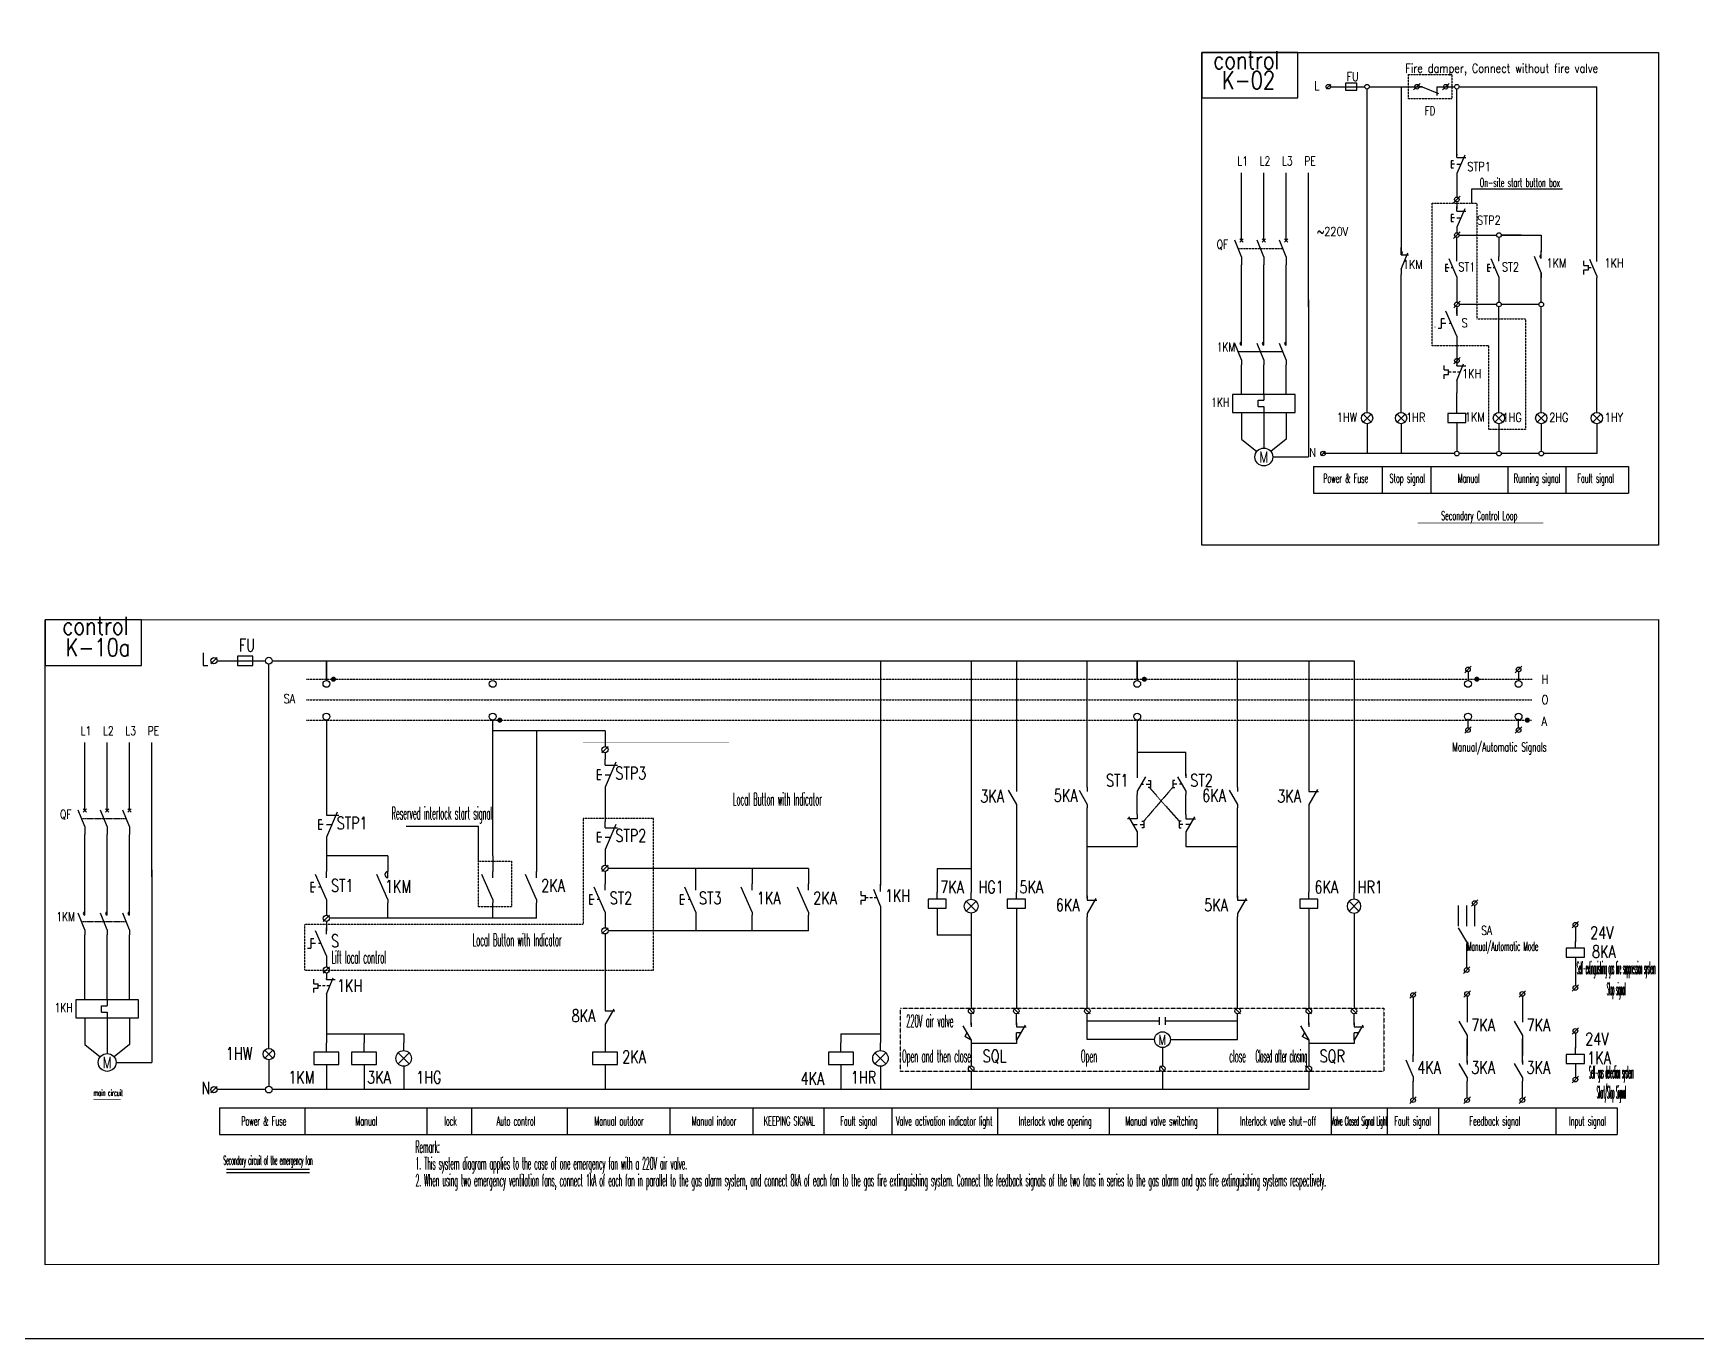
# Model space of a CAD drawing. Header units: inches. Extents: x 155818 to 1515405, y 4999 to 215277.
# Drawn here: x 309228 to 365119, y 134327 to 178226 of the extents above; entities that cross this region are included whole.
import ezdxf
from ezdxf.enums import TextEntityAlignment as Align

# ---------------------------------------------------------------- set-up
doc = ezdxf.new("R2010")
doc.units = ezdxf.units.IN
doc.header["$MEASUREMENT"] = 0
for name, pattern in [('DASHED', [0.75, 0.5, -0.25]), ('E-SF-10-SYS-01$0$配电箱系统图$0$X-1ESL0101$0$DASH', [0.35, 0.25, -0.1]), ('HIDDEN', [0.375, 0.25, -0.125])]:
    doc.linetypes.add(name, pattern=pattern)
for name, color, linetype in [('E-S-EQPT', 200, 'Continuous'), ('E-S-NOTE', 7, 'Continuous'), ('E-S-WIRE', 120, 'Continuous'), ('L_EQUIP', 6, 'Continuous'), ('L_NOTE', 7, 'Continuous'), ('L_WIRE', 4, 'Continuous'), ('xzb-English', 7, 'Continuous')]:
    doc.layers.add(name, color=color, linetype=linetype)
doc.styles.add('E-SF-10-SYS-01$0$配电箱系统图$0$X-1ESL0101$0$E-Legend', font='romans2.shx', dxfattribs={"width": 0.8, "bigfont": 'hzdf2.shx'})
doc.styles.add('HZTXT', font='ROMANS.shx', dxfattribs={"width": 0.7, "bigfont": 'HZTXT.shx'})

# ---------------------------------------------------------------- blocks, each defined once
blk = doc.blocks.new('E-SF-10-SYS-01$0$HL')
at = {"layer": 'L_EQUIP'}
for p, q in [((0, -6350), (0, 0)), ((-4490, -8210), (4490, -17190)), ((-4490, -17190), (4490, -8210)), ((0, -19050), (0, -25400))]:
    blk.add_line(p, q, dxfattribs=at)
blk.add_circle((0, -12700), 6350, dxfattribs=at)
blk = doc.blocks.new('E-SF-10-SYS-01$0$KM')
at = {"layer": 'L_EQUIP'}
for p, q in [((0, -7620), (0, 0)), ((0, -17780), (0, -25400))]:
    blk.add_line(p, q, dxfattribs=at)
blk.add_lwpolyline([(-10160, -7620), (-10160, -17780), (10160, -17780), (10160, -7620)], close=True, dxfattribs=at)
blk = doc.blocks.new('E-SF-10-SYS-01$0$配电箱系统图$0$X-1ESL0101$0$E-CB')
for p, q in [((0, 5.41), (0, 8.11)), ((0, 1.78), (-1.52, 5.46)), ((0.37, 5.04), (-0.37, 5.77)), ((0, 5.41), (-0.37, 5.04)), ((0, 5.41), (0.37, 5.77)), ((0, 1.78), (0, 0))]:
    blk.add_line(p, q)
blk = doc.blocks.new('E-SF-10-SYS-01$0$配电箱系统图$0$X-1ESL0101$0$E-CONTACTOR')
at = {"layer": 'L_EQUIP'}
for p, q in [((0, 1.78), (-1.52, 5.46)), ((0, 5.06), (0, 6.69)), ((0, 1.78), (0, 0.65))]:
    blk.add_line(p, q, dxfattribs=at)
blk.add_arc((0, 5.41), 0.35, 90, 270, dxfattribs=at)
blk = doc.blocks.new('E-SF-10-SYS-01$0$配电箱系统图$0$X-1ESL0101$0$E-MOTOR')
blk.add_circle((0, 0), 2)
at = {"color": 7, "style": 'E-SF-10-SYS-01$0$配电箱系统图$0$X-1ESL0101$0$E-Legend', "width": 0.8}
blk.add_attdef('MOTORTYPE', text='', height=2.5, dxfattribs=at).set_placement((0, 0), align=Align.MIDDLE)
blk = doc.blocks.new('E-SF-10-SYS-01$0$配电箱系统图$0$X-1ESL0101$0$E-TRBC')
at = {"layer": 'L_EQUIP'}
for p, q in [((50, 0), (0, 0)), ((50, 0), (418, -152)), ((84, 284), (184, 284)), ((184, 284), (184, 184)), ((184, 184), (234, 184)), ((234, 124), (234, 184)), ((234, 184), (284, 184)), ((234, 24), (234, 89)), ((284, 284), (284, 184)), ((284, 284), (384, 284)), ((377, 0), (377, -200)), ((377, 0), (400, 0)), ((234, -76), (234, -11))]:
    blk.add_line(p, q, dxfattribs=at)
blk = doc.blocks.new('E-SF-10-SYS-01$0$KA-O')
at = {"layer": 'L_EQUIP'}
for p, q in [((0, -5080), (0, 0)), ((0, -22860), (-8890, -2540)), ((0, -22860), (0, -25400))]:
    blk.add_line(p, q, dxfattribs=at)
blk = doc.blocks.new('E-SF-10-SYS-01$0$ST')
at = {"layer": 'L_EQUIP'}
for p, q in [((0, -5080), (0, 0)), ((-12700, -8890), (-12700, -16510)), ((-10160, -8890), (-12700, -8890)), ((-8890, -12700), (-12700, -12700)), ((-12700, -16510), (-10160, -16510)), ((0, -22860), (-8890, -2540)), ((-4445, -12700), (-6350, -12700)), ((0, -22860), (0, -25400))]:
    blk.add_line(p, q, dxfattribs=at)
blk = doc.blocks.new('E-SF-10-SYS-01$0$STP')
for p, q in [((0, -5080), (0, 0)), ((-6350, -8890), (-6350, -16510)), ((-3810, -8890), (-6350, -8890)), ((-2540, -12700), (-6350, -12700)), ((-6350, -16510), (-3810, -16510)), ((8890, -2540), (0, -22860)), ((0, -5080), (10160, -5080)), ((0, -12700), (4445, -12700)), ((0, -22860), (0, -25400))]:
    blk.add_line(p, q)
blk = doc.blocks.new('E-SF-10-SYS-01$0$配电箱系统图$0$X-1ESL0101$0$E-BC')
at = {"layer": 'L_EQUIP'}
for p, q in [((0.5, 0), (0, 0)), ((0.5, 0), (4.18, 1.52)), ((3.77, 0), (3.77, 2)), ((3.77, 0), (4.31, 0))]:
    blk.add_line(p, q, dxfattribs=at)
blk = doc.blocks.new('E-SF-10-SYS-01$0$JXDZ')
at = {"color": 7}
blk.add_line((-2540, -2540), (2540, 2540), dxfattribs=at)
blk.add_circle((0, 0), 2540, dxfattribs=at)
blk = doc.blocks.new('E-SF-10-SYS-01$0$FU')
at = {"layer": 'L_EQUIP'}
blk.add_line((0, 0), (0, -25400), dxfattribs=at)
blk.add_lwpolyline([(-3810, -6350), (-3810, -19050), (3810, -19050), (3810, -6350)], close=True, dxfattribs=at)
blk = doc.blocks.new('接触器常闭点')
at = {"layer": 'L_EQUIP'}
for p, q in [((214992, -20390), (214992, -20144)), ((214992, -20881), (215220, -20329)), ((214992, -20390), (215246, -20390)), ((214992, -20881), (214992, -21051))]:
    blk.add_line(p, q, dxfattribs=at)
blk.add_arc((214992, -20337), 52.5, 270, 90, dxfattribs=at)
blk = doc.blocks.new('KA-C')
for p, q in [((0, 750), (0, 600)), ((314, 663), (0, 120)), ((0, 600), (350, 600)), ((0, 120), (0, 0))]:
    blk.add_line(p, q)
blk = doc.blocks.new('HL')
for p, q in [((0, -250), (0, 0)), ((0, -750), (0, -1000))]:
    blk.add_line(p, q)
at = {"color": 7}
for p, q in [((-177, -323), (177, -677)), ((-177, -677), (177, -323))]:
    blk.add_line(p, q, dxfattribs=at)
blk.add_circle((0, -500), 250, dxfattribs=at)
blk = doc.blocks.new('JXDZ')
at = {"color": 7}
blk.add_line((-100, -100), (100, 100), dxfattribs=at)
blk.add_circle((0, 0), 100, dxfattribs=at)
blk = doc.blocks.new('KA-O')
for p, q in [((-300, 640), (0, 120)), ((0, 750), (0, 600)), ((0, 120), (0, 0))]:
    blk.add_line(p, q)
blk = doc.blocks.new('ST')
for p, q in [((-300, 640), (0, 120)), ((0, 750), (0, 600)), ((0, 120), (0, 0))]:
    blk.add_line(p, q)
at = {"color": 7}
for p, q in [((-475, 505), (-475, 255)), ((-400, 505), (-475, 505)), ((-325, 380), (-475, 380)), ((-475, 255), (-400, 255)), ((-150, 380), (-225, 380))]:
    blk.add_line(p, q, dxfattribs=at)
blk = doc.blocks.new('STP')
for p, q in [((0, 750), (0, 600)), ((314, 663), (0, 120)), ((0, 600), (350, 600)), ((0, 120), (0, 0))]:
    blk.add_line(p, q)
at = {"color": 7}
for p, q in [((-243, 517), (-243, 267)), ((-168, 517), (-243, 517)), ((-108, 392), (-243, 392)), ((-243, 267), (-168, 267)), ((157, 392), (5, 392))]:
    blk.add_line(p, q, dxfattribs=at)

msp = doc.modelspace()

# ---------------------------------------------------------------- linework, layer by layer
at = {"layer": 'Defpoints'}
msp.add_lwpolyline([(261093, 215277), (366368, 215277), (366368, 134327), (261093, 134327)], close=True, dxfattribs=at)
at = {"layer": 'E-S-EQPT'}
for p, q in [((340614, 144618), (340541, 144492)), ((340759, 144366), (340541, 144492)), ((342424, 144618), (342278, 144618)), ((342278, 144366), (342278, 144618)), ((351965, 144618), (351892, 144492)), ((352111, 144366), (351892, 144492)), ((353775, 144618), (353630, 144618)), ((353630, 144366), (353630, 144618))]:
    msp.add_line(p, q, dxfattribs=at)
at = {"layer": 'E-S-NOTE', "linetype": 'DASHED'}
for p, q in [((346568, 151737), (347535, 152865)), ((346749, 152865), (347751, 151737))]:
    msp.add_line(p, q, dxfattribs=at)
msp.add_lwpolyline([(354629, 145439), (354629, 143315), (338386, 143315), (338386, 145439)], close=True, dxfattribs=at)
at = {"layer": 'E-S-WIRE'}
for p, q in [((346342, 151953), (346342, 152628)), ((347976, 151953), (347976, 152628))]:
    msp.add_line(p, q, dxfattribs=at)
at = {"layer": 'L_EQUIP'}
for p, q in [((361360, 170418), (361360, 170568)), ((361360, 170418), (361510, 170418)), ((361360, 170268), (361510, 170268)), ((361360, 170118), (361360, 170268)), ((361510, 170343), (361510, 170418)), ((361600, 170343), (361510, 170343)), ((361510, 170268), (361510, 170343)), ((361672, 170343), (361653, 170343)), ((357087, 168042), (356719, 168882)), ((357087, 168777), (357087, 168987)), ((356457, 168305), (356562, 168305)), ((356562, 168620), (356562, 168305)), ((356667, 168620), (356562, 168620)), ((356719, 168462), (356562, 168462)), ((356903, 168462), (356824, 168462)), ((316089, 157285), (316089, 156970)), ((316614, 157285), (316089, 157285)), ((316614, 156970), (316614, 157285)), ((316089, 156970), (316614, 156970)), ((328450, 153610), (328450, 153820)), ((328818, 153715), (328450, 152875)), ((328293, 153453), (328188, 153453)), ((328188, 153453), (328188, 153138)), ((328345, 153295), (328188, 153295)), ((328450, 153610), (328870, 153610)), ((328450, 153295), (328634, 153295)), ((328188, 153138), (328293, 153138)), ((328450, 152875), (328450, 152770)), ((319450, 152035), (319083, 151195)), ((318925, 151773), (318820, 151773)), ((318820, 151773), (318820, 151458)), ((318978, 151615), (318820, 151615)), ((319083, 151930), (319503, 151930)), ((319083, 151615), (319266, 151615)), ((328818, 151615), (328450, 150775)), ((328450, 151510), (328870, 151510)), ((318820, 151458), (318925, 151458)), ((328293, 151353), (328188, 151353)), ((328188, 151353), (328188, 151038)), ((328345, 151195), (328188, 151195)), ((328188, 151038), (328293, 151038)), ((328450, 151195), (328634, 151195)), ((319083, 149095), (318715, 149935)), ((319083, 149830), (319083, 150040)), ((321150, 149095), (320782, 149935)), ((321150, 149830), (321150, 150040)), ((324674, 149095), (324306, 149935)), ((326146, 149095), (325779, 149935)), ((318558, 149673), (318558, 149358)), ((318663, 149673), (318558, 149673)), ((318715, 149515), (318558, 149515)), ((318558, 149358), (318663, 149358)), ((318899, 149515), (318820, 149515)), ((327925, 149253), (327925, 148938)), ((328030, 149253), (327925, 149253)), ((328450, 148675), (328083, 149515)), ((328450, 149410), (328450, 149620)), ((330980, 149253), (330980, 148938)), ((331085, 149253), (330980, 149253)), ((331505, 148675), (331138, 149515)), ((331505, 149410), (331505, 149620)), ((333398, 148675), (333031, 149515)), ((335291, 148675), (334923, 149515)), ((337056, 149228), (337056, 149378)), ((337056, 149228), (337206, 149228)), ((337206, 149153), (337206, 149228)), ((337710, 148877), (337482, 149429)), ((337710, 149368), (337710, 149614)), ((321150, 149095), (321150, 148990)), ((328083, 149095), (327925, 149095)), ((327925, 148938), (328030, 148938)), ((328267, 149095), (328188, 149095)), ((331138, 149095), (330980, 149095)), ((330980, 148938), (331085, 148938)), ((331322, 149095), (331243, 149095)), ((331505, 148675), (331505, 148570)), ((337056, 149078), (337206, 149078)), ((337056, 148928), (337056, 149078)), ((337296, 149153), (337206, 149153)), ((337206, 149078), (337206, 149153)), ((337446, 149153), (337349, 149153)), ((337596, 149153), (337499, 149153)), ((337710, 148877), (337710, 148708)), ((319083, 147934), (319083, 148144)), ((357418, 147677), (357146, 148140)), ((318558, 147776), (318558, 147461)), ((318663, 147776), (318558, 147776)), ((318715, 147619), (318558, 147619)), ((319083, 147199), (318715, 148039)), ((318899, 147619), (318820, 147619)), ((357418, 147677), (357418, 147602)), ((318453, 147461), (318558, 147461)), ((347090, 144886), (347090, 145144)), ((347290, 144886), (347290, 145144)), ((319503, 143964), (318663, 143964)), ((318663, 143964), (318663, 143544)), ((319503, 143544), (319503, 143964)), ((320772, 143964), (319932, 143964)), ((319932, 143964), (319932, 143544)), ((320772, 143544), (320772, 143964)), ((321495, 143568), (321866, 143940)), ((321495, 143940), (321866, 143568)), ((328870, 143964), (328030, 143964)), ((328030, 143964), (328030, 143544)), ((328870, 143544), (328870, 143964)), ((336802, 143964), (335962, 143964)), ((335962, 143964), (335962, 143544)), ((336802, 143544), (336802, 143964)), ((337525, 143568), (337896, 143940)), ((337525, 143940), (337896, 143568)), ((355614, 143145), (355386, 143697)), ((355614, 143636), (355614, 143882)), ((318663, 143544), (319503, 143544)), ((319083, 143544), (319083, 143229)), ((319932, 143544), (320772, 143544)), ((320352, 143544), (320352, 143229)), ((328030, 143544), (328870, 143544)), ((328450, 143544), (328450, 143229)), ((335962, 143544), (336802, 143544)), ((336382, 143544), (336382, 143229)), ((355614, 143145), (355614, 142975))]:
    msp.add_line(p, q, dxfattribs=at)
for points in [[(351648, 166078), (349548, 166078), (349548, 165478), (351648, 165478)], [(312763, 145719), (310663, 145719), (310663, 145119), (312763, 145119)]]:
    msp.add_lwpolyline(points, close=True, dxfattribs=at)
for centre, radius in [((315302, 157127), 105), ((328450, 154135), 105), ((328450, 150145), 105), ((319083, 148465), 105), ((328450, 148045), 105), ((319083, 146726), 105), ((347190, 144386), 265), ((321681, 143754), 262), ((337710, 143754), 262), ((315302, 142704), 105)]:
    msp.add_circle(centre, radius, dxfattribs=at)
at = {"layer": 'L_EQUIP', "color": 7}
for centre in [(317148, 157127), (319083, 156347), (324674, 156347), (346342, 156347), (357462, 156347), (359163, 156347), (319083, 155247), (324674, 155247), (346342, 155247), (357462, 155247), (359163, 155247), (317148, 142707)]:
    msp.add_circle(centre, 114, dxfattribs=at)
at = {"layer": 'L_EQUIP'}
msp.add_arc((321150, 149935), 105, 90, 270, dxfattribs=at)
at = {"layer": 'L_NOTE', "linetype": 'HIDDEN'}
for p, q in [((349734, 170987), (351234, 170987)), ((356359, 168336), (356352, 168343)), ((318404, 156504), (359619, 156504)), ((318404, 155815), (359610, 155815)), ((318404, 155127), (359593, 155127)), ((327715, 151825), (327715, 148256)), ((330076, 151825), (327715, 151825)), ((330076, 146725), (330076, 151825)), ((318348, 148256), (318348, 146725)), ((327715, 148256), (318348, 148256)), ((318355, 147492), (318348, 147499)), ((318348, 146725), (330076, 146725))]:
    msp.add_line(p, q, dxfattribs=at)
at = {"layer": 'L_NOTE'}
for p in [(321764, 151561), (324198, 150388)]:
    msp.add_line(p, (324198, 151561), dxfattribs=at)
for points in [[(348509, 176049), (351744, 176049), (351744, 177581), (348509, 177581)], [(348509, 177581), (363869, 177581), (363869, 161013), (348509, 161013)], [(309628, 156969), (312862, 156969), (312862, 158501), (309628, 158501)], [(309629, 158501), (363864, 158513), (363868, 136827), (309632, 136815)]]:
    msp.add_lwpolyline(points, close=True, dxfattribs=at)
at = {"layer": 'L_NOTE', "linetype": 'HIDDEN'}
for points in [[(355460, 176842), (356916, 176842), (356916, 176023), (355460, 176023)], [(324198, 150388), (325311, 150388), (325311, 148846), (324198, 148846)]]:
    msp.add_lwpolyline(points, close=True, dxfattribs=at)
at = {"layer": 'L_NOTE'}
msp.add_lwpolyline([(357591, 172508), (357591, 172993), (360641, 172993)], dxfattribs=at)
at = {"layer": 'L_NOTE', "linetype": 'HIDDEN'}
msp.add_lwpolyline([(356256, 172508), (357754, 172508), (357754, 168619), (359399, 168619), (359399, 164905), (358159, 164905), (358159, 167714), (356256, 167714), (356256, 172508)], dxfattribs=at)
at = {"layer": 'L_NOTE', "ltscale": 0.3, "const_width": 22.5}
for points in [[(355771, 161762), (359990, 161762)], [(311248, 142364), (312170, 142364)]]:
    msp.add_lwpolyline(points, dxfattribs=at)
at = {"layer": 'L_NOTE', "const_width": 84.9}
for points in [[(319278, 156504, 1), (319364, 156504, 1)], [(346538, 156504, 1), (346624, 156504, 1)], [(357716, 156504, 1), (357802, 156504, 1)], [(324869, 155127, 1), (324956, 155127, 1)], [(359414, 155127, 1), (359501, 155127, 1)]]:
    msp.add_lwpolyline(points, format="xyb", close=True, dxfattribs=at)
at = {"layer": 'L_NOTE', "linetype": 'HIDDEN'}
msp.add_lwpolyline([(330360, 146725, 0, 0, 0), (330360, 152195, 0, 0, 0), (327715, 152195, 0, 0, 0), (327715, 154361, 10, 10, 0), (332621, 154361, 0, 0, 0), (332621, 146725, 0, 0, 0), (330360, 146725, 10, 10, 0)], format="xyseb", close=True, dxfattribs=at)
at = {"layer": 'L_NOTE'}
for centre in [(354068, 176429), (355745, 176429), (356717, 176429), (357087, 176429), (357087, 172637), (357087, 171440), (358502, 171440), (357091, 169107), (358502, 169107), (359925, 169107), (357091, 167216), (357087, 164093), (358502, 164093), (359925, 164093), (357462, 156834), (359163, 156834), (357462, 154796), (359163, 154796), (357687, 148979), (361072, 148250), (357418, 146724), (355614, 145887), (357432, 145922), (359290, 145922), (361072, 146123), (361072, 144677), (361072, 143043), (355614, 142349), (357432, 142349), (359290, 142349)]:
    msp.add_circle(centre, 77.8, dxfattribs=at)
at = {"layer": 'L_WIRE'}
for p, q in [((352845, 176429), (353150, 176429)), ((353912, 176429), (353990, 176429)), ((354068, 165667), (354068, 176352)), ((354146, 176429), (355211, 176429)), ((355211, 176429), (355923, 176429)), ((355211, 176429), (355211, 170881)), ((355635, 176319), (355855, 176539)), ((355823, 176429), (355923, 176429)), ((356414, 176429), (357009, 176429)), ((356414, 176429), (356639, 176429)), ((356607, 176319), (356827, 176539)), ((357087, 174162), (357087, 176352)), ((357165, 176429), (361792, 176429)), ((361792, 170685), (361792, 176429)), ((357087, 174162), (357087, 174124)), ((357087, 173438), (357087, 172715)), ((356977, 172527), (357197, 172747)), ((357087, 172559), (357087, 172320)), ((357087, 171634), (357087, 171518)), ((356977, 171330), (357197, 171550)), ((357091, 170716), (357091, 171362)), ((357165, 171440), (358424, 171440)), ((357169, 171442), (358424, 171442)), ((358502, 171362), (358502, 170716)), ((358580, 171442), (359925, 171442)), ((359253, 171440), (358580, 171440)), ((359925, 171442), (359925, 170881)), ((355211, 165476), (355211, 170119)), ((357091, 169954), (357091, 169185)), ((358502, 169954), (358502, 169185)), ((359925, 169185), (359925, 170171)), ((361792, 165667), (361792, 170001)), ((357091, 169790), (357091, 169185)), ((356981, 168997), (357201, 169217)), ((357087, 169031), (357087, 168726)), ((358424, 169107), (357169, 169107)), ((358502, 165667), (358502, 169029)), ((359847, 169107), (358580, 169107)), ((359925, 165667), (359925, 169029)), ((357087, 168042), (357087, 167044)), ((349734, 167521), (351234, 167521)), ((356981, 167106), (357201, 167326)), ((357087, 167285), (357087, 167044)), ((350598, 166078), (350598, 165883)), ((357087, 166553), (357087, 166137)), ((357087, 165667), (357087, 166137)), ((350403, 165883), (350598, 165883)), ((350403, 165673), (350403, 165883)), ((350403, 165673), (350598, 165673)), ((350598, 165673), (350598, 165478)), ((354068, 164905), (354068, 164093)), ((355211, 164905), (355211, 164093)), ((357087, 164905), (357087, 164170)), ((358502, 164905), (358502, 164170)), ((359925, 164905), (359925, 164170)), ((361792, 164905), (361792, 164093)), ((357009, 164093), (352589, 164093)), ((358424, 164093), (357165, 164093)), ((359847, 164093), (358580, 164093)), ((361792, 164093), (360003, 164093)), ((352271, 163663), (352271, 162763)), ((352271, 163663), (356207, 163663)), ((354575, 163663), (354575, 162763)), ((356207, 163663), (356207, 162763)), ((356207, 163663), (362857, 163663)), ((358802, 163663), (358802, 162763)), ((360753, 163663), (360753, 162763)), ((360753, 163663), (360753, 162763)), ((362857, 163663), (362857, 162763)), ((352271, 162763), (356207, 162763)), ((356207, 162763), (362857, 162763)), ((315197, 157022), (315407, 157232)), ((315407, 157127), (317034, 157127)), ((316992, 157127), (317034, 157127)), ((317263, 157127), (318558, 157127)), ((318558, 157127), (353630, 157127)), ((319083, 156506), (319083, 157127)), ((319083, 157127), (319083, 156461)), ((337710, 157127), (337710, 149564)), ((340759, 157127), (340759, 149338)), ((342278, 157127), (342278, 152873)), ((344664, 152873), (344664, 157127)), ((346342, 156506), (346342, 157127)), ((346342, 157127), (346342, 156461)), ((349716, 152873), (349716, 157127)), ((352111, 157127), (352111, 152873)), ((353630, 157127), (353630, 149338)), ((317148, 144281), (317148, 157013)), ((357351, 156724), (357571, 156944)), ((357462, 156756), (357462, 156461)), ((359052, 156724), (359272, 156944)), ((359163, 156756), (359163, 156461)), ((319083, 155133), (319083, 151930)), ((324674, 150565), (324674, 155127)), ((346342, 155133), (346342, 153325)), ((357351, 154686), (357571, 154906)), ((357462, 154874), (357462, 155169)), ((359052, 154686), (359272, 154906)), ((359163, 154874), (359163, 155169)), ((328450, 154765), (324674, 154765)), ((326146, 154765), (326146, 150565)), ((328450, 154765), (328450, 154240)), ((328345, 154030), (328555, 154240)), ((328450, 154030), (328450, 153820)), ((346342, 154050), (347976, 154050)), ((347976, 153255), (347976, 154050)), ((328450, 152823), (328450, 151720)), ((342278, 152177), (342278, 149339)), ((344664, 149146), (344664, 152177)), ((349716, 149146), (349716, 152177)), ((352111, 152177), (352111, 149339)), ((328450, 151510), (328450, 151720)), ((319083, 151195), (319083, 151090)), ((319083, 151096), (319083, 150040)), ((346342, 151257), (346342, 150875)), ((347976, 151257), (347976, 150875)), ((321150, 150565), (319083, 150565)), ((321150, 150565), (321150, 150040)), ((324674, 150565), (324674, 150040)), ((326146, 150565), (326146, 150040)), ((328450, 150775), (328450, 150670)), ((328450, 150670), (328450, 150250)), ((344664, 150875), (346342, 150875)), ((347976, 150875), (349716, 150875)), ((324674, 149830), (324674, 150040)), ((326146, 149830), (326146, 150040)), ((328345, 150040), (328555, 150250)), ((328450, 150040), (328450, 149620)), ((335291, 150145), (328555, 150145)), ((331505, 149620), (331505, 150145)), ((333398, 150145), (333398, 149620)), ((335291, 150145), (335291, 149620)), ((339614, 150145), (339614, 149339)), ((339614, 150145), (340759, 150145)), ((333398, 149410), (333398, 149620)), ((335291, 149410), (335291, 149620)), ((319083, 149095), (319083, 148990)), ((319083, 148990), (319083, 148570)), ((321150, 148465), (321150, 148990)), ((324674, 149095), (324674, 148990)), ((324674, 148465), (324674, 148990)), ((326146, 149095), (326146, 148990)), ((326146, 148465), (326146, 148990)), ((328450, 148675), (328450, 148570)), ((333398, 148675), (333398, 148570)), ((335291, 148675), (335291, 148570)), ((337710, 148793), (337710, 144279)), ((357576, 148869), (357796, 149089)), ((318978, 148360), (319188, 148570)), ((319083, 148360), (319083, 148039)), ((326146, 148465), (319188, 148465)), ((328345, 147940), (328555, 148150)), ((328450, 148570), (328450, 148150)), ((331505, 148570), (331505, 148045)), ((333398, 148045), (333398, 148570)), ((335291, 148045), (335291, 148570)), ((339614, 148642), (339614, 147895)), ((340759, 148642), (340759, 145439)), ((342278, 148642), (342278, 145439)), ((344664, 145439), (344664, 148519)), ((349716, 145439), (349716, 148519)), ((352111, 148642), (352111, 145439)), ((353630, 148642), (353630, 145439)), ((360961, 148140), (361181, 148360)), ((361072, 148173), (361072, 147673)), ((328450, 147940), (328450, 145353)), ((335291, 148045), (328555, 148045)), ((340759, 147895), (339614, 147895)), ((319083, 147199), (319083, 146831)), ((319083, 147154), (319083, 146831)), ((318978, 146621), (319188, 146831)), ((319083, 146621), (319083, 146606)), ((319083, 146606), (319083, 146406)), ((357307, 146613), (357528, 146834)), ((361072, 146931), (361072, 146201)), ((355503, 145777), (355724, 145998)), ((357321, 145812), (357541, 146032)), ((359179, 145812), (359400, 146032)), ((360961, 146013), (361181, 146233)), ((311518, 145524), (311713, 145524)), ((311518, 145314), (311518, 145524)), ((311713, 145719), (311713, 145524)), ((319083, 145840), (319083, 144279)), ((355614, 145810), (355614, 143855)), ((357432, 145844), (357432, 145112)), ((359290, 145844), (359290, 145112)), ((311518, 145314), (311713, 145314)), ((311713, 145314), (311713, 145119)), ((328450, 144908), (328450, 143964)), ((340759, 144882), (340759, 145254)), ((342278, 144882), (342278, 145254)), ((344664, 144386), (344664, 145254)), ((344664, 145015), (347090, 145015)), ((347290, 145015), (349716, 145015)), ((349716, 144386), (349716, 145254)), ((352111, 144882), (352111, 145254)), ((353630, 144882), (353630, 145254)), ((360961, 144567), (361181, 144787)), ((319083, 144579), (321681, 144579)), ((319083, 143964), (319083, 144279)), ((320352, 144579), (320352, 144279)), ((320352, 143964), (320352, 144279)), ((321681, 144579), (321681, 144279)), ((321681, 144017), (321681, 144279)), ((336382, 144579), (337710, 144579)), ((336382, 144579), (336382, 144279)), ((336382, 143964), (336382, 144279)), ((337710, 144017), (337710, 144279)), ((340759, 144255), (340759, 143500)), ((342278, 144255), (340759, 144255)), ((346925, 144386), (344664, 144386)), ((347455, 144386), (349716, 144386)), ((352111, 144255), (352111, 143500)), ((353630, 144255), (352111, 144255)), ((357432, 144416), (357432, 143855)), ((357432, 143614), (357432, 144416)), ((359290, 144416), (359290, 143855)), ((359290, 143614), (359290, 144416)), ((361072, 144599), (361072, 144099)), ((347190, 144121), (347190, 143500)), ((317148, 143519), (317148, 142821)), ((319083, 143229), (319083, 142704)), ((320352, 143229), (320352, 142704)), ((321681, 143492), (321681, 143229)), ((321681, 143229), (321681, 142704)), ((328450, 143229), (328450, 142704)), ((336382, 143229), (336382, 142704)), ((337710, 143492), (337710, 143229)), ((337710, 143229), (337710, 142704)), ((340759, 143315), (340759, 142704)), ((347190, 143315), (347190, 142704)), ((352111, 143315), (352111, 142704)), ((360961, 142933), (361181, 143153)), ((361072, 143357), (361072, 143121)), ((315197, 142599), (315407, 142809)), ((317034, 142704), (315407, 142704)), ((328450, 142704), (317262, 142704)), ((352111, 142704), (328450, 142704)), ((355614, 142426), (355614, 142987)), ((357432, 142426), (357432, 142987)), ((359290, 142426), (359290, 142987)), ((315484, 142097), (315484, 141197)), ((315484, 142097), (362475, 142097)), ((318354, 142097), (318354, 141197)), ((318354, 142097), (318354, 141197)), ((322457, 142097), (322457, 141197)), ((323962, 142097), (323962, 141197)), ((327177, 142097), (327177, 141197)), ((330626, 142097), (330626, 141197)), ((333414, 142097), (333414, 141197)), ((335805, 142097), (335805, 141197)), ((338097, 142097), (338097, 141197)), ((341640, 142097), (341640, 141197)), ((345400, 142097), (345400, 141197)), ((349037, 142097), (349037, 141197)), ((352859, 142097), (352859, 141197)), ((354742, 142097), (354742, 141197)), ((355503, 142239), (355724, 142459)), ((356473, 142097), (356473, 141197)), ((357321, 142239), (357541, 142459)), ((359179, 142239), (359400, 142459)), ((360416, 142097), (360416, 141197)), ((362475, 142097), (362475, 141197)), ((315484, 141197), (362475, 141197)), ((315727, 140029), (318510, 140029)), ((315727, 139921), (318510, 139921))]:
    msp.add_line(p, q, dxfattribs=at)
at = {"layer": 'L_WIRE', "ltscale": 0.3}
for p, q in [((349848, 171661), (349848, 173536)), ((350598, 171661), (350598, 173536)), ((351348, 171661), (351348, 173536)), ((352098, 169019), (352098, 173536)), ((349848, 169019), (349848, 170444)), ((350598, 169019), (350598, 170444)), ((351348, 169019), (351348, 170444)), ((349848, 167981), (349848, 169261)), ((350598, 167981), (350598, 169261)), ((351348, 167981), (351348, 169261)), ((352098, 169261), (352098, 163978)), ((349848, 166078), (349848, 167075)), ((350598, 166078), (350598, 167075)), ((351348, 166078), (351348, 167075)), ((349848, 165478), (349848, 164578)), ((350598, 165478), (350598, 164278)), ((351348, 165478), (351348, 164578)), ((349848, 164578), (350364, 164165)), ((351348, 164578), (350832, 164165)), ((350898, 163978), (352098, 163978)), ((310963, 152499), (310963, 154374)), ((311713, 152499), (311713, 154374)), ((312463, 152499), (312463, 154374)), ((313213, 149857), (313213, 154374)), ((310963, 149857), (310963, 151282)), ((311713, 149857), (311713, 151282)), ((312463, 149857), (312463, 151282)), ((310963, 148819), (310963, 150099)), ((311713, 148819), (311713, 150099)), ((312463, 148819), (312463, 150099)), ((313213, 150099), (313213, 143619)), ((357146, 148202), (357146, 148901)), ((357418, 148202), (357418, 148901)), ((357690, 148202), (357690, 148901)), ((310963, 145719), (310963, 147913)), ((311713, 145719), (311713, 147913)), ((312463, 145719), (312463, 147913)), ((357418, 146801), (357418, 147602)), ((310963, 145119), (310963, 144219)), ((311713, 145119), (311713, 143919)), ((312463, 145119), (312463, 144219)), ((310963, 144219), (311479, 143807)), ((312463, 144219), (311947, 143807)), ((312013, 143619), (313213, 143619))]:
    msp.add_line(p, q, dxfattribs=at)
at = {"layer": 'L_WIRE', "color": 7, "linetype": 'E-SF-10-SYS-01$0$配电箱系统图$0$X-1ESL0101$0$DASH', "ltscale": 2.5}
for p, q in [((310849, 151825), (312349, 151825)), ((310849, 148359), (312349, 148359))]:
    msp.add_line(p, q, dxfattribs=at)

# ---------------------------------------------------------------- block references
at = {"layer": 'E-S-EQPT', "yscale": 0.9285714285768336, "zscale": 0.9285714285768336}
for name, p, xscale in [('ST', (346342, 152628), -0.9285714285768336), ('ST', (347976, 152628), 0.9285714285768336), ('STP', (346342, 151257), -0.9285714285768336), ('STP', (347976, 151257), 0.9285714285768336), ('HL', (340759, 149338), 0.9285714285768336), ('KA-O', (340759, 144255), 0.9285714285768336), ('KA-C', (342278, 144255), 0.9285714285768336), ('KA-O', (352111, 144255), 0.9285714285768336), ('KA-C', (353630, 144255), 0.9285714285768336)]:
    msp.add_blockref(name, p, dxfattribs=dict(at, xscale=xscale))
at = {"layer": 'E-S-NOTE', "xscale": 0.9285714285389987, "yscale": 0.9285714285389987, "zscale": 0.9285714285389987, "rotation": 270}
for p in [(340759, 145347), (342278, 145347), (344664, 145347), (349716, 145347), (352111, 145347), (353630, 145347), (340759, 143407), (347190, 143407), (352111, 143407)]:
    msp.add_blockref('JXDZ', p, dxfattribs=at)
at = {"layer": 'L_EQUIP'}
for name, p, xscale, yscale, zscale in [('E-SF-10-SYS-01$0$JXDZ', (352769, 176429), 0.02999607101082802, 0.02999608125537634, 0.02999607101082802), ('E-SF-10-SYS-01$0$STP', (357087, 174200), 0.02999607101082802, 0.02999608125537634, 0.02999607101082802), ('E-SF-10-SYS-01$0$STP', (357087, 172396), 0.02999607101082802, 0.02999608125537634, 0.02999607101082802), ('E-SF-10-SYS-01$0$配电箱系统图$0$X-1ESL0101$0$E-CB', (349848, 170444), 149.9999999990687, 149.9999999990687, 149.9999999990687), ('E-SF-10-SYS-01$0$配电箱系统图$0$X-1ESL0101$0$E-CB', (350598, 170444), 149.9999999990687, 149.9999999990687, 149.9999999990687), ('E-SF-10-SYS-01$0$配电箱系统图$0$X-1ESL0101$0$E-CB', (351348, 170444), 149.9999999990687, 149.9999999990687, 149.9999999990687), ('E-SF-10-SYS-01$0$ST', (357091, 170716), 0.02999607101082802, 0.02999608125537634, 0.02999607101082802), ('E-SF-10-SYS-01$0$ST', (358502, 170716), 0.02999607101082802, 0.02999608125537634, 0.02999607101082802), ('E-SF-10-SYS-01$0$配电箱系统图$0$X-1ESL0101$0$E-CONTACTOR', (359925, 169904), 149.9999999990687, 149.9999999990687, 149.9999999990687), ('E-SF-10-SYS-01$0$KA-O', (361792, 170685), 0.02692880691029131, 0.02692880691029131, 0.02692880691029131), ('E-SF-10-SYS-01$0$配电箱系统图$0$X-1ESL0101$0$E-CONTACTOR', (349848, 166978), 149.9999999990687, 149.9999999990687, 149.9999999990687), ('E-SF-10-SYS-01$0$配电箱系统图$0$X-1ESL0101$0$E-CONTACTOR', (350598, 166978), 149.9999999990687, 149.9999999990687, 149.9999999990687), ('E-SF-10-SYS-01$0$配电箱系统图$0$X-1ESL0101$0$E-CONTACTOR', (351348, 166978), 149.9999999990687, 149.9999999990687, 149.9999999990687), ('E-SF-10-SYS-01$0$HL', (354068, 165667), 0.02999607101082802, 0.02999608125537634, 0.02999607101082802), ('E-SF-10-SYS-01$0$HL', (355211, 165667), 0.02999607101082802, 0.02999608125537634, 0.02999607101082802), ('E-SF-10-SYS-01$0$KM', (357087, 165667), 0.02999607101082802, 0.02999608125537634, 0.02999607101082802), ('E-SF-10-SYS-01$0$HL', (358502, 165667), 0.02999607101082802, 0.02999608125537634, 0.02999607101082802), ('E-SF-10-SYS-01$0$HL', (359925, 165667), 0.02999607101082802, 0.02999608125537634, 0.02999607101082802), ('E-SF-10-SYS-01$0$HL', (361792, 165667), 0.02999607101082802, 0.02999608125537634, 0.02999607101082802), ('E-SF-10-SYS-01$0$JXDZ', (352589, 164093), 0.02999607101082802, 0.02999608125537634, 0.02999607101082802), ('KA-O', (342278, 152177), 0.9285714285768336, 0.9285714285768336, 0.9285714285768336), ('KA-O', (344664, 152177), 0.9285714285768336, 0.9285714285768336, 0.9285714285768336), ('KA-O', (349716, 152177), 0.9285714285768336, 0.9285714285768336, 0.9285714285768336), ('KA-C', (352111, 152177), 0.9285714285768336, 0.9285714285768336, 0.9285714285768336), ('E-SF-10-SYS-01$0$配电箱系统图$0$X-1ESL0101$0$E-CB', (310963, 151282), 149.9999999990687, 149.9999999990687, 149.9999999990687), ('E-SF-10-SYS-01$0$配电箱系统图$0$X-1ESL0101$0$E-CB', (311713, 151282), 149.9999999990687, 149.9999999990687, 149.9999999990687), ('E-SF-10-SYS-01$0$配电箱系统图$0$X-1ESL0101$0$E-CB', (312463, 151282), 149.9999999990687, 149.9999999990687, 149.9999999990687), ('E-SF-10-SYS-01$0$KM', (339614, 149339), 0.02999607101082802, 0.02999608125537634, 0.02999607101082802), ('E-SF-10-SYS-01$0$KM', (342278, 149339), 0.02999607101082802, 0.02999608125537634, 0.02999607101082802), ('E-SF-10-SYS-01$0$KM', (352111, 149339), 0.02999607101082802, 0.02999608125537634, 0.02999607101082802), ('HL', (353630, 149338), -0.9285714285768336, 0.9285714285768336, 0.9285714285768336), ('E-SF-10-SYS-01$0$配电箱系统图$0$X-1ESL0101$0$E-CONTACTOR', (310963, 147816), 149.9999999990687, 149.9999999990687, 149.9999999990687), ('E-SF-10-SYS-01$0$配电箱系统图$0$X-1ESL0101$0$E-CONTACTOR', (311713, 147816), 149.9999999990687, 149.9999999990687, 149.9999999990687), ('E-SF-10-SYS-01$0$配电箱系统图$0$X-1ESL0101$0$E-CONTACTOR', (312463, 147816), 149.9999999990687, 149.9999999990687, 149.9999999990687), ('KA-C', (344664, 148519), 0.9285714285768336, 0.9285714285768336, 0.9285714285768336), ('KA-C', (349716, 148519), 0.9285714285768336, 0.9285714285768336, 0.9285714285768336), ('E-SF-10-SYS-01$0$KM', (361072, 147693), 0.02999607101082802, 0.02999608125537634, 0.02999607101082802), ('KA-C', (328450, 144796), 0.9285714285768336, 0.9285714285768336, 0.9285714285768336), ('KA-O', (357432, 144416), 0.9285714285768336, 0.9285714285768336, 0.9285714285768336), ('KA-O', (359290, 144416), 0.9285714285768336, 0.9285714285768336, 0.9285714285768336), ('E-SF-10-SYS-01$0$HL', (317148, 144281), 0.02999607101082802, 0.02999608125537634, 0.02999607101082802), ('KA-O', (357432, 142987), 0.9285714285768336, 0.9285714285768336, 0.9285714285768336), ('KA-O', (359290, 142987), 0.9285714285768336, 0.9285714285768336, 0.9285714285768336), ('E-SF-10-SYS-01$0$KM', (361072, 144119), 0.02999607101082802, 0.02999608125537634, 0.02999607101082802)]:
    msp.add_blockref(name, p, dxfattribs=dict(at, xscale=xscale, yscale=yscale, zscale=zscale))
for name, p, xscale, yscale, zscale, rotation in [('E-SF-10-SYS-01$0$配电箱系统图$0$X-1ESL0101$0$E-BC', (355848, 176429), -150.0193298968952, 150.0193298968952, 150.0193298969072, 180), ('E-SF-10-SYS-01$0$配电箱系统图$0$X-1ESL0101$0$E-TRBC', (357087, 166478), 1.5, 1.5, 1.5, 90), ('E-SF-10-SYS-01$0$配电箱系统图$0$X-1ESL0101$0$E-TRBC', (319083, 145840), 1.5, 1.5, 1.5, 90)]:
    msp.add_blockref(name, p, dxfattribs=dict(at, xscale=xscale, yscale=yscale, zscale=zscale, rotation=rotation))
at = {"layer": 'L_EQUIP', "xscale": 149.9999999990687, "yscale": 149.9999999990687, "zscale": 149.9999999990687}
for p in [(350598, 163978), (311713, 143619)]:
    msp.add_blockref('E-SF-10-SYS-01$0$配电箱系统图$0$X-1ESL0101$0$E-MOTOR', p, dxfattribs=at).add_auto_attribs({'MOTORTYPE': 'M'})
at = {"layer": 'L_WIRE', "xscale": 0.02999608125537634, "yscale": 0.02999608125537634, "zscale": 0.02999608125537634, "rotation": 90}
msp.add_blockref('E-SF-10-SYS-01$0$FU', (353150, 176429), dxfattribs=at)
at = {"layer": 'L_WIRE'}
msp.add_blockref('接触器常闭点', (140219, 191170), dxfattribs=at)

# ---------------------------------------------------------------- texts
at = {"layer": 'L_NOTE', "style": 'HZTXT'}
for s, height, width, p in [('control', 600, 0.8, (348900, 176843)), ('K-02', 600, 0.8, (349188, 176169)), ('L1', 300, 0.75, (349708, 173692)), ('L2', 300, 0.75, (350458, 173692)), ('L3', 300, 0.75, (351208, 173692)), ('PE', 300, 0.75, (351958, 173692)), ('QF', 300, 0.75, (349014, 170887)), ('1KM', 300, 0.75, (349014, 167439)), ('1KH', 300, 0.75, (348828, 165576)), ('control', 600, 0.8, (310209, 157818)), ('K-10a', 600, 0.8, (310314, 157095)), ('L1', 300, 0.75, (310823, 154530)), ('L2', 300, 0.75, (311573, 154530)), ('L3', 300, 0.75, (312323, 154530)), ('PE', 300, 0.75, (313073, 154530)), ('QF', 300, 0.75, (310130, 151725)), ('1KM', 300, 0.75, (310005, 148277)), ('1KH', 300, 0.75, (309943, 145218))]:
    msp.add_text(s, height=height, dxfattribs=dict(at, width=width)).set_placement(p, align=Align.BOTTOM_LEFT)
for s, height, width, p in [('Fire damper, Connect without fire valve', 300, 0.8, (355358, 176900)), ('L', 300, 0.8, (352293, 176315)), ('FU', 300, 0.8, (353379, 176620)), ('FD', 300, 0.7, (356012, 175467)), ('STP1', 300, 0.8, (357439, 173594)), ('On-site start button box', 300, 0.5, (357858, 173057)), ('~220V', 300, 0.8, (352383, 171410)), ('STP2', 300, 0.8, (357768, 171790)), ('1KM', 300, 0.8, (355272, 170301)), ('ST1', 300, 0.8, (357134, 170220)), ('ST2', 300, 0.8, (358600, 170220)), ('1KM', 300, 0.8, (360102, 170350)), ('1KH', 300, 0.8, (362047, 170350)), ('S', 300, 0.8, (357244, 168339)), ('1KH', 300, 0.8, (357261, 166628)), ('1HW', 300, 0.8, (353054, 165157)), ('1HR', 300, 0.8, (355377, 165157)), ('1KM', 300, 0.8, (357355, 165170)), ('1HG', 300, 0.8, (358624, 165157)), ('2HG', 300, 0.8, (360192, 165157)), ('1HY', 300, 0.8, (362058, 165157)), ('N', 300, 0.8, (352128, 163978)), ('FU', 420, 0.75, (316142, 157442)), ('L', 420, 0.75, (314882, 156970)), ('H', 300, 0.8, (359934, 156351)), ('SA', 300, 0.8, (317642, 155701)), ('O', 300, 0.8, (359934, 155667)), ('A', 300, 0.8, (359934, 154938)), ('STP3', 420, 0.75, (328797, 153138)), ('Local Button with Indicator', 420, 0.35, (332752, 152261)), ('Reserved interlock start signal', 420, 0.35, (321272, 151791)), ('STP1', 420, 0.75, (319429, 151458)), ('STP2', 420, 0.75, (328797, 151038)), ('ST1', 420, 0.75, (319240, 149358)), ('1KM', 420, 0.75, (321051, 149327)), ('2KA', 420, 0.75, (326304, 149358)), ('ST2', 420, 0.75, (328608, 148938)), ('ST3', 420, 0.75, (331609, 148938)), ('1KA', 420, 0.75, (333556, 148938)), ('2KA', 420, 0.75, (335448, 148938)), ('1KH', 420, 0.75, (337860, 149017)), ('S', 420, 0.75, (319240, 147496)), ('Local Button with Indicator', 420, 0.35, (324003, 147529)), ('8KA', 420, 0.75, (361632, 147136)), ('Lift local control', 420, 0.35, (319255, 146946)), ('1KH', 420, 0.75, (319439, 145990)), ('7KA', 420, 0.75, (357572, 144669)), ('7KA', 420, 0.75, (359430, 144669)), ('1HW', 420, 0.75, (315705, 143711)), ('2KA', 420, 0.75, (329028, 143597)), ('4KA', 420, 0.75, (355754, 143241)), ('3KA', 420, 0.75, (357572, 143241)), ('3KA', 420, 0.75, (359430, 143241)), ('1KA', 420, 0.75, (361468, 143562)), ('1KM', 420, 0.75, (317802, 142909)), ('3KA', 420, 0.75, (320451, 142909)), ('1HG', 420, 0.75, (322101, 142909)), ('4KA', 420, 0.75, (335023, 142866)), ('1HR', 420, 0.75, (336716, 142909)), ('N', 420, 0.75, (314882, 142547))]:
    msp.add_text(s, height=height, dxfattribs=dict(at, width=width)).set_placement(p)
for s, height, width, p in [('Power & Fuse', 300, 0.5, (353351, 163114)), ('Stop signal', 300, 0.5, (355422, 163114)), ('Manual', 300, 0.5, (357487, 163114)), ('Running signal', 300, 0.5, (359782, 163114)), ('Fault signal', 300, 0.5, (361754, 163114)), ('Secondary Control Loop', 300, 0.5, (357840, 161857, 2)), ('Manual/Automatic Signals', 300, 0.6, (358519, 154079)), ('ST1', 420, 0.75, (345671, 152895)), ('ST2', 420, 0.75, (348504, 152895)), ('3KA', 420, 0.75, (341463, 152360)), ('5KA', 420, 0.75, (343936, 152386)), ('6KA', 420, 0.75, (348924, 152386)), ('3KA', 420, 0.75, (351450, 152360)), ('7KA', 420, 0.75, (340117, 149305)), ('HG1', 420, 0.75, (341429, 149305)), ('5KA', 420, 0.75, (342781, 149305)), ('6KA', 420, 0.75, (352698, 149305)), ('HR1', 420, 0.75, (354177, 149305)), ('6KA', 420, 0.75, (344003, 148703)), ('5KA', 420, 0.75, (348992, 148703)), ('24V', 420, 0.75, (361960, 147771)), ('Manual/Automatic Mode', 300, 0.4, (358627, 147377)), ('Self-extinguishing gas fire suppression system', 420, 0.16, (362445, 146590)), ('Stop signal', 420, 0.16, (362445, 145882)), ('8KA', 420, 0.75, (327726, 144980)), ('220V air valve', 420, 0.35, (339369, 144805)), ('M', 336, 0.75, (347184, 144215)), ('24V', 420, 0.75, (361796, 144197)), ('Open and then close', 420, 0.35, (339594, 143623)), ('SQL', 420, 0.75, (341546, 143623)), ('Open', 420, 0.35, (344723, 143623)), ('close', 420, 0.35, (349717, 143623)), ('Closed after closing', 420, 0.25, (351190, 143623)), ('SQR', 420, 0.75, (352898, 143623)), ('Self-gas detection system', 420, 0.16, (362281, 143083)), ('Start/Stop Signal', 420, 0.16, (362281, 142408)), ('Power & Fuse', 300, 0.5, (316978, 141498)), ('Manual', 300, 0.5, (320428, 141498)), ('lock', 300, 0.5, (323256, 141498)), ('Auto control', 300, 0.5, (325456, 141498)), ('Manual outdoor', 300, 0.5, (328922, 141498)), ('Manual indoor', 300, 0.5, (332116, 141498)), ('KEEPING SIGNAL', 300, 0.5, (334648, 141498)), ('Fault signal', 300, 0.5, (336977, 141498)), ('Valve activation indicator light', 300, 0.5, (339852, 141498)), ('Interlock valve opening', 300, 0.5, (343586, 141498)), ('Manual valve switching', 300, 0.5, (347160, 141498)), ('Interlock valve shut-off', 300, 0.5, (351081, 141498)), ('Valve Closed Signal Light', 300, 0.3, (353808, 141498)), ('Fault signal', 300, 0.5, (355603, 141498)), ('Feedback signal', 300, 0.5, (358368, 141498)), ('Input signal', 300, 0.5, (361481, 141498)), ('Secondary circuit of the emergency fan', 300, 0.3, (317119, 140181))]:
    msp.add_text(s, height=height, dxfattribs=dict(at, width=width)).set_placement(p, align=Align.CENTER)
at = {"layer": 'L_NOTE', "style": 'HZTXT', "width": 0.75}
msp.add_text('SA', height=300, rotation=0.0103, dxfattribs=at).set_placement((357905, 147819), align=Align.BOTTOM_LEFT)
at = {"layer": 'L_NOTE', "color": 0, "style": 'HZTXT', "width": 0.3}
for s, p in [('Remark:', (322080, 140581)), ('1. This system diagram applies to the case of one emergency fan with a 220V air valve.', (322080, 140023)), ('2. When using two emergency ventilation fans, connect 1kA of each fan in parallel to the gas alarm system, and connect 8kA of each fan to the gas fire extinguishing system. Connect the feedback signals of the two fans in series to the gas alarm and gas fire extinguishing systems respectively.', (322080, 139454))]:
    msp.add_text(s, height=405, dxfattribs=at).set_placement(p)
at = {"layer": 'xzb-English', "style": 'HZTXT', "width": 0.5}
msp.add_text('main circuit', height=200, dxfattribs=at).set_placement((311258, 142439), align=Align.BOTTOM_LEFT)

doc.saveas('drawing.dxf')
